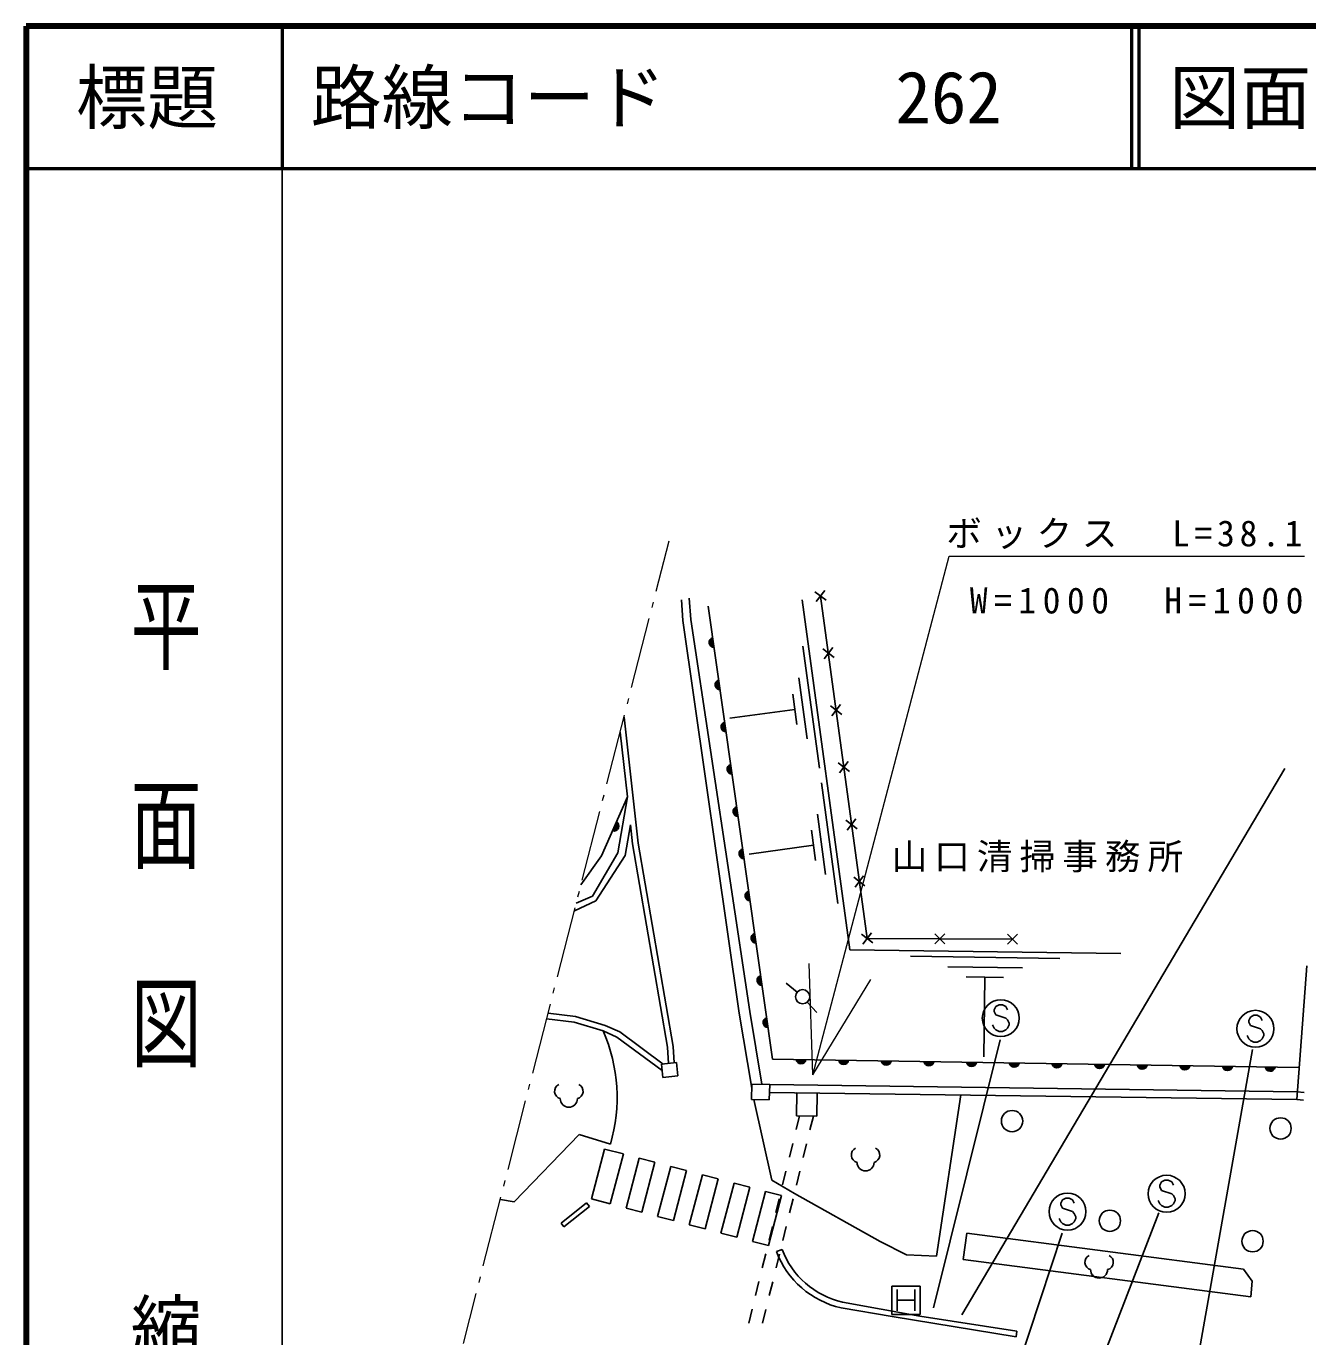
# Model space of a CAD drawing. Units: millimetres, scale not verified. Extents: x 40000 to 680000, y 20000 to 380000.
# Drawn here: x 40000 to 130144, y 287833 to 380000 of the extents above; entities that cross this region are included whole.
import ezdxf
from ezdxf.enums import TextEntityAlignment as Align

# ---------------------------------------------------------------- set-up
doc = ezdxf.new("R2010")
doc.units = ezdxf.units.MM
doc.header["$LTSCALE"] = 1000
for name, color, linetype, lineweight in [('M-BGD', 7, 'Continuous', 25), ('M-BMK-HTXT', 7, 'Continuous', 13), ('M-STR-HTXT', 7, 'Continuous', 13), ('M-STR-STRC', 7, 'Continuous', 25), ('M-STR-STRD', 7, 'Continuous', 25), ('M-TTL', 2, 'Continuous', 140), ('M-TTL-BAND', 7, 'Continuous', 25), ('M-TTL-LINE', 7, 'Continuous', 50)]:
    doc.layers.add(name, color=color, linetype=linetype, lineweight=lineweight)
doc.layers.add('M-TTL-TXT', color=7, linetype='Continuous')
doc.styles.add('@ＭＳ ゴシック', font='')
doc.styles.add('ＭＳ ゴシック', font='')
doc.styles.get('@ＭＳ ゴシック').set_extended_font_data('@MS Gothic')
doc.styles.get('ＭＳ ゴシック').set_extended_font_data('MS Gothic')

msp = doc.modelspace()

# ---------------------------------------------------------------- linework, layer by layer
at = {"layer": 'M-BGD'}
for p, q in [((95481, 340232), (96277, 339626)), ((95576, 339531), (96182, 340327)), ((86090, 339655), (86175, 338215)), ((86638, 339773), (86756, 338267)), ((87973, 339216), (92496, 307360)), ((97927, 315053), (94585, 339671)), ((99145, 315839), (95879, 339929)), ((86756, 338267), (90894, 310706)), ((86175, 338215), (90158, 310591)), ((94626, 336396), (95790, 327827)), ((96026, 336217), (96821, 335611)), ((96121, 335516), (96726, 336312)), ((94346, 334176), (94928, 329892)), ((93920, 333027), (94211, 330885)), ((94065, 331956), (89496, 331336)), ((96570, 332202), (97366, 331596)), ((96665, 331501), (97271, 332297)), ((82050, 331418), (83042, 322552)), ((81776, 330352), (82285, 325804)), ((97114, 328187), (97910, 327581)), ((97209, 327486), (97815, 328282)), ((95930, 326792), (97081, 318312)), ((80475, 321660), (82285, 325804)), ((81622, 321858), (82285, 325804)), ((95652, 324595), (96228, 320355)), ((82139, 321670), (82504, 323847)), ((82504, 323847), (82655, 322497)), ((97659, 324172), (98454, 323566)), ((97754, 323471), (98359, 324267)), ((95231, 323458), (95519, 321338)), ((79829, 318825), (81622, 321858)), ((80059, 318491), (82139, 321670)), ((82655, 322497), (85109, 308199)), ((83042, 322552), (85497, 308243)), ((95375, 322398), (90852, 321784)), ((79022, 319610), (80475, 321660)), ((98203, 320157), (98999, 319551)), ((98298, 319456), (98904, 320252)), ((78557, 317799), (80059, 318491)), ((78694, 318334), (79829, 318825)), ((98747, 316142), (99543, 315536)), ((98842, 315441), (99448, 316237)), ((103905, 315465), (104615, 316169)), ((104612, 315462), (103908, 316172)), ((109019, 315443), (109729, 316147)), ((109726, 315440), (109022, 316150)), ((109374, 315795), (99145, 315839)), ((116991, 314787), (97927, 315053)), ((102206, 314593), (112701, 314447)), ((104820, 313857), (110067, 313784)), ((129363, 304513), (130088, 313929)), ((94225, 312070), (93457, 312710)), ((106122, 313139), (108746, 313103)), ((107434, 313121), (107356, 307524)), ((90894, 310706), (91749, 305589)), ((94942, 311377), (95609, 310632)), ((78542, 309958), (76608, 310198)), ((78627, 310359), (76710, 310597)), ((80587, 309344), (78542, 309958)), ((80729, 309728), (78627, 310359)), ((81761, 309270), (80729, 309728)), ((90158, 310591), (91039, 305317)), ((81554, 308915), (80587, 309344)), ((84736, 306554), (81554, 308915)), ((84800, 307015), (81761, 309270)), ((85109, 308199), (85176, 307054)), ((85497, 308243), (85565, 307094)), ((84689, 307003), (85732, 307112)), ((84786, 306066), (84689, 307003)), ((85732, 307112), (85829, 306175)), ((92496, 307360), (129494, 306772)), ((85829, 306175), (84786, 306066)), ((91020, 304524), (91046, 305606)), ((91046, 305606), (92296, 305576)), ((92296, 305576), (92270, 304495)), ((92296, 305576), (129405, 305067)), ((92270, 304495), (91020, 304524)), ((91181, 304521), (92440, 298845)), ((92288, 305022), (129373, 304512)), ((94185, 303373), (94207, 304995)), ((94207, 304995), (95624, 304976)), ((95624, 304976), (95602, 303354)), ((104039, 293511), (105733, 304857)), ((129373, 304512), (129854, 304463)), ((129405, 305067), (129895, 305016)), ((94395, 303370), (94157, 302399)), ((95602, 303354), (94185, 303373)), ((95366, 303357), (95128, 302386)), ((74321, 297321), (78893, 302063)), ((78893, 302063), (81095, 301385)), ((93919, 301428), (93681, 300456)), ((94890, 301414), (94652, 300443)), ((80681, 301036), (79756, 297525)), ((82004, 300688), (80681, 301036)), ((82004, 300688), (81079, 297177)), ((83116, 300395), (82191, 296884)), ((84228, 300102), (83116, 300395)), ((84228, 300102), (83303, 296591)), ((85340, 299810), (84415, 296298)), ((86452, 299517), (85340, 299810)), ((86452, 299517), (85527, 296006)), ((87564, 299224), (86639, 295713)), ((88676, 298931), (87564, 299224)), ((88676, 298931), (87751, 295420)), ((89788, 298638), (88864, 295127)), ((90900, 298345), (89788, 298638)), ((92440, 298845), (94049, 297914)), ((93442, 299485), (93204, 298514)), ((94414, 299472), (94175, 298501)), ((90900, 298345), (89976, 294834)), ((92012, 298052), (91088, 294541)), ((93124, 297760), (92012, 298052)), ((92200, 294248), (93124, 297760)), ((94049, 297914), (100060, 294527)), ((73351, 297498), (74321, 297321)), ((79756, 297525), (81079, 297177)), ((82191, 296884), (83303, 296591)), ((92966, 297543), (92728, 296572)), ((93937, 297529), (93699, 296558)), ((84415, 296298), (85527, 296006)), ((86639, 295713), (87751, 295420)), ((88864, 295127), (89976, 294834)), ((92490, 295600), (92251, 294629)), ((93461, 295587), (93223, 294616)), ((106156, 295120), (105902, 293257)), ((125629, 292580), (106156, 295120)), ((91088, 294541), (92200, 294248)), ((100060, 294527), (101923, 293596)), ((92013, 293658), (91775, 292687)), ((92984, 293645), (92746, 292673)), ((101923, 293596), (104039, 293511)), ((105902, 293257), (126137, 290633)), ((126222, 291733), (125629, 292580)), ((91537, 291716), (91299, 290744)), ((92508, 291702), (92270, 290731)), ((126137, 290633), (126222, 291733)), ((91061, 289773), (90822, 288802)), ((92032, 289760), (91794, 288789))]:
    msp.add_line(p, q, dxfattribs=at)
for centre, radius in [((94609, 311750), 500), ((109346, 302998), 750), ((128227, 302483), 750), ((116221, 295990), 750), ((126257, 294556), 750)]:
    msp.add_circle(centre, radius, dxfattribs=at)
for centre, radius, start, end in [((88390, 336661), 354, 106.87992, 269.2851), ((88390, 336661), 283, 109.10396, 267.06106), ((88390, 336661), 212, 112.85029, 263.31474), ((88390, 336661), 142, 120.56202, 255.60301), ((88390, 336661), 100, 130.87968, 245.28535), ((88390, 336661), 100, 130.87968, 245.28535), ((88812, 333691), 354, 106.87992, 269.2851), ((88812, 333691), 283, 109.10396, 267.06106), ((88812, 333691), 212, 112.85029, 263.31474), ((88812, 333691), 142, 120.56202, 255.60301), ((88812, 333691), 100, 130.87968, 245.28535), ((88812, 333691), 100, 130.87968, 245.28535), ((89234, 330721), 354, 106.87992, 269.2851), ((89234, 330721), 283, 109.10396, 267.06106), ((89234, 330721), 212, 112.85029, 263.31474), ((89234, 330721), 142, 120.56202, 255.60301), ((89234, 330721), 100, 130.87968, 245.28535), ((89234, 330721), 100, 130.87968, 245.28535), ((89655, 327751), 354, 106.87992, 269.2851), ((89655, 327751), 283, 109.10396, 267.06106), ((89655, 327751), 212, 112.85029, 263.31474), ((89655, 327751), 142, 120.56202, 255.60301), ((89655, 327751), 100, 130.87968, 245.28535), ((89655, 327751), 100, 130.87968, 245.28535), ((90077, 324781), 354, 106.87992, 269.2851), ((90077, 324781), 283, 109.10396, 267.06106), ((90077, 324781), 212, 112.85029, 263.31474), ((90077, 324781), 142, 120.56202, 255.60301), ((90077, 324781), 100, 130.87968, 245.28535), ((90077, 324781), 100, 130.87968, 245.28535), ((81331, 323754), 354, 255.20543, 57.61061), ((81331, 323754), 283, 257.42947, 55.38657), ((81331, 323754), 212, 261.1758, 51.64024), ((81331, 323754), 142, 268.88753, 43.92851), ((81331, 323754), 100, 279.20519, 33.61085), ((81331, 323754), 100, 279.20519, 33.61085), ((90499, 321810), 354, 106.87992, 269.2851), ((90499, 321810), 283, 109.10396, 267.06106), ((90499, 321810), 212, 112.85029, 263.31474), ((90499, 321810), 142, 120.56202, 255.60301), ((90499, 321810), 100, 130.87968, 245.28535), ((90499, 321810), 100, 130.87968, 245.28535), ((90921, 318840), 354, 106.87992, 269.2851), ((90921, 318840), 283, 109.10396, 267.06106), ((90921, 318840), 212, 112.85029, 263.31474), ((90921, 318840), 142, 120.56202, 255.60301), ((90921, 318840), 100, 130.87968, 245.28535), ((90921, 318840), 100, 130.87968, 245.28535), ((91343, 315870), 354, 106.87992, 269.2851), ((91343, 315870), 283, 109.10396, 267.06106), ((91343, 315870), 212, 112.85029, 263.31474), ((91343, 315870), 142, 120.56202, 255.60301), ((91343, 315870), 100, 130.87968, 245.28535), ((91343, 315870), 100, 130.87968, 245.28535), ((91764, 312900), 354, 106.87992, 269.2851), ((91764, 312900), 283, 109.10396, 267.06106), ((91764, 312900), 212, 112.85029, 263.31474), ((91764, 312900), 142, 120.56202, 255.60301), ((91764, 312900), 100, 130.87968, 245.28535), ((91764, 312900), 100, 130.87968, 245.28535), ((92186, 309930), 354, 106.87992, 269.2851), ((92186, 309930), 283, 109.10396, 267.06106), ((92186, 309930), 212, 112.85029, 263.31474), ((92186, 309930), 142, 120.56202, 255.60301), ((92186, 309930), 100, 130.87968, 245.28535), ((92186, 309930), 100, 130.87968, 245.28535), ((69802, 304660), 11758, 343.8283, 23.47614), ((94498, 307382), 354, 187.88788, 350.29306), ((94498, 307382), 283, 190.11192, 348.06902), ((94498, 307382), 212, 193.85824, 344.32269), ((94498, 307382), 142, 201.56997, 336.61096), ((94498, 307382), 100, 211.88764, 326.2933), ((94498, 307382), 100, 211.88764, 326.2933), ((97498, 307335), 354, 187.88788, 350.29306), ((97498, 307335), 283, 190.11192, 348.06902), ((97498, 307335), 212, 193.85824, 344.32269), ((97498, 307335), 142, 201.56997, 336.61096), ((97498, 307335), 100, 211.88764, 326.2933), ((97498, 307335), 100, 211.88764, 326.2933), ((100497, 307287), 354, 187.88788, 350.29306), ((100497, 307287), 283, 190.11192, 348.06902), ((100497, 307287), 212, 193.85824, 344.32269), ((100497, 307287), 142, 201.56997, 336.61096), ((100497, 307287), 100, 211.88764, 326.2933), ((100497, 307287), 100, 211.88764, 326.2933), ((103497, 307239), 354, 187.88788, 350.29306), ((103497, 307239), 283, 190.11192, 348.06902), ((103497, 307239), 212, 193.85824, 344.32269), ((103497, 307239), 142, 201.56997, 336.61096), ((103497, 307239), 100, 211.88764, 326.2933), ((103497, 307239), 100, 211.88764, 326.2933), ((106497, 307192), 354, 187.88788, 350.29306), ((106497, 307192), 283, 190.11192, 348.06902), ((106497, 307192), 212, 193.85824, 344.32269), ((106497, 307192), 142, 201.56997, 336.61096), ((106497, 307192), 100, 211.88764, 326.2933), ((106497, 307192), 100, 211.88764, 326.2933), ((109496, 307144), 354, 187.88788, 350.29306), ((109496, 307144), 283, 190.11192, 348.06902), ((109496, 307144), 212, 193.85824, 344.32269), ((109496, 307144), 142, 201.56997, 336.61096), ((109496, 307144), 100, 211.88764, 326.2933), ((109496, 307144), 100, 211.88764, 326.2933), ((112496, 307096), 354, 187.88788, 350.29306), ((112496, 307096), 283, 190.11192, 348.06902), ((112496, 307096), 212, 193.85824, 344.32269), ((112496, 307096), 142, 201.56997, 336.61096), ((112496, 307096), 100, 211.88764, 326.2933), ((112496, 307096), 100, 211.88764, 326.2933), ((115495, 307049), 354, 187.88788, 350.29306), ((115495, 307049), 283, 190.11192, 348.06902), ((115495, 307049), 212, 193.85824, 344.32269), ((115495, 307049), 142, 201.56997, 336.61096), ((115495, 307049), 100, 211.88764, 326.2933), ((115495, 307049), 100, 211.88764, 326.2933), ((118495, 307001), 354, 187.88788, 350.29306), ((118495, 307001), 283, 190.11192, 348.06902), ((118495, 307001), 212, 193.85824, 344.32269), ((118495, 307001), 142, 201.56997, 336.61096), ((118495, 307001), 100, 211.88764, 326.2933), ((118495, 307001), 100, 211.88764, 326.2933), ((121495, 306954), 354, 187.88788, 350.29306), ((121495, 306954), 283, 190.11192, 348.06902), ((121495, 306954), 212, 193.85824, 344.32269), ((121495, 306954), 142, 201.56997, 336.61096), ((121495, 306954), 100, 211.88764, 326.2933), ((121495, 306954), 100, 211.88764, 326.2933), ((124494, 306906), 354, 187.88788, 350.29306), ((124494, 306906), 283, 190.11192, 348.06902), ((124494, 306906), 212, 193.85824, 344.32269), ((124494, 306906), 142, 201.56997, 336.61096), ((124494, 306906), 100, 211.88764, 326.2933), ((124494, 306906), 100, 211.88764, 326.2933), ((127494, 306858), 354, 187.88788, 350.29306), ((127494, 306858), 283, 190.11192, 348.06902), ((127494, 306858), 212, 193.85824, 344.32269), ((127494, 306858), 142, 201.56997, 336.61096), ((127494, 306858), 100, 211.88764, 326.2933), ((127494, 306858), 100, 211.88764, 326.2933), ((77702, 305099), 536, 116.08703, 255.33416), ((78631, 305099), 536, 284.66584, 63.91297), ((78167, 304580), 600, 180, 0), ((98576, 300615), 536, 116.08703, 255.33416), ((99505, 300615), 536, 284.66584, 63.91297), ((99040, 300097), 600, 180, 0), ((114999, 293076), 536, 116.08703, 255.33416), ((115928, 293076), 536, 284.66584, 63.91297), ((115463, 292558), 600, 180, 0)]:
    msp.add_arc(centre, radius, start, end, dxfattribs=at)
at = {"layer": 'M-BMK-HTXT'}
for p, q in [((84321, 340278), (85225, 343804)), ((84023, 339116), (84123, 339503)), ((82583, 333498), (83825, 338341)), ((82285, 332335), (82384, 332723)), ((80844, 326717), (82086, 331560)), ((80546, 325555), (80645, 325942)), ((79105, 319936), (80347, 324780)), ((78807, 318774), (78907, 319161)), ((77366, 313156), (78608, 317999)), ((77068, 311993), (77168, 312381)), ((75628, 306375), (76870, 311218)), ((75330, 305213), (75429, 305600)), ((73889, 299594), (75131, 304438)), ((73591, 298432), (73690, 298819)), ((72150, 292814), (73392, 297657)), ((71852, 291651), (71952, 292039)), ((70750, 287351), (71654, 290876))]:
    msp.add_line(p, q, dxfattribs=at)
at = {"layer": 'M-STR-HTXT'}
for p, q in [((95332, 306265), (104909, 342732)), ((104909, 342732), (129909, 342732)), ((95332, 306265), (95061, 314091)), ((95332, 306265), (99413, 312948))]:
    msp.add_line(p, q, dxfattribs=at)
at = {"layer": 'M-STR-STRC'}
for p, q in [((105815, 289382), (128532, 327791)), ((108196, 311069), (108078, 310832)), ((108078, 310832), (108078, 310714)), ((108078, 310714), (108196, 310478)), ((108433, 311187), (108196, 311069)), ((108669, 311187), (108433, 311187)), ((108905, 311069), (108669, 311187)), ((109024, 310832), (108905, 311069)), ((108078, 309532), (107960, 309769)), ((108196, 310478), (108905, 310241)), ((108905, 310241), (109024, 310123)), ((109024, 310123), (109142, 309887)), ((109142, 309769), (109024, 309532)), ((109142, 309887), (109142, 309769)), ((126106, 310321), (125988, 310085)), ((125988, 310085), (125988, 309967)), ((125988, 309967), (126106, 309731)), ((126342, 310440), (126106, 310321)), ((126106, 309731), (126815, 309494)), ((126578, 310440), (126342, 310440)), ((126815, 310321), (126578, 310440)), ((126933, 310085), (126815, 310321)), ((108196, 309414), (108078, 309532)), ((108433, 309296), (108196, 309414)), ((108669, 309296), (108433, 309296)), ((108905, 309414), (108669, 309296)), ((109024, 309532), (108905, 309414)), ((125988, 308785), (125869, 309021)), ((126106, 308667), (125988, 308785)), ((126815, 309494), (126933, 309376)), ((126933, 308785), (126815, 308667)), ((126933, 309376), (127051, 309140)), ((127051, 309021), (126933, 308785)), ((127051, 309140), (127051, 309021)), ((108505, 308711), (103823, 289880)), ((126248, 308040), (121137, 278996)), ((126342, 308549), (126106, 308667)), ((126578, 308549), (126342, 308549)), ((126815, 308667), (126578, 308549)), ((119862, 298722), (119744, 298486)), ((120098, 298840), (119862, 298722)), ((120335, 298840), (120098, 298840)), ((120571, 298722), (120335, 298840)), ((120689, 298486), (120571, 298722)), ((119744, 298486), (119744, 298368)), ((119744, 298368), (119862, 298131)), ((119862, 298131), (120571, 297895)), ((120571, 297895), (120689, 297777)), ((120689, 297777), (120807, 297540)), ((112887, 297460), (112769, 297224)), ((112769, 297224), (112769, 297106)), ((112769, 297106), (112887, 296869)), ((113124, 297578), (112887, 297460)), ((112887, 296869), (113597, 296633)), ((113360, 297578), (113124, 297578)), ((113597, 297460), (113360, 297578)), ((113715, 297224), (113597, 297460)), ((119744, 297186), (119626, 297422)), ((119862, 297068), (119744, 297186)), ((120098, 296949), (119862, 297068)), ((120335, 296949), (120098, 296949)), ((120571, 297068), (120335, 296949)), ((120689, 297186), (120571, 297068)), ((120807, 297422), (120689, 297186)), ((120807, 297540), (120807, 297422)), ((112769, 295924), (112651, 296160)), ((112887, 295806), (112769, 295924)), ((113302, 280051), (119672, 296549)), ((113597, 296633), (113715, 296515)), ((113715, 295924), (113597, 295806)), ((113715, 296515), (113833, 296278)), ((113833, 296160), (113715, 295924)), ((113833, 296278), (113833, 296160)), ((112870, 295128), (108114, 280693)), ((113124, 295687), (112887, 295806)), ((113360, 295687), (113124, 295687)), ((113597, 295806), (113360, 295687)), ((100886, 289399), (100886, 291399)), ((100886, 291399), (102886, 291399)), ((102886, 291399), (102886, 289399)), ((101261, 291149), (101261, 289649)), ((101261, 290399), (102511, 290399)), ((102511, 291149), (102511, 289649)), ((102886, 289399), (100886, 289399))]:
    msp.add_line(p, q, dxfattribs=at)
for centre in [(108551, 310241), (126460, 309494), (120216, 297895), (113242, 296633)]:
    msp.add_circle(centre, 1300, dxfattribs=at)
at = {"layer": 'M-STR-STRD'}
for p, q in [((79408, 297255), (77617, 295828)), ((77824, 295568), (79615, 296994)), ((79615, 296994), (79408, 297255)), ((77617, 295828), (77824, 295568)), ((93163, 293978), (92765, 293827)), ((100920, 289262), (97322, 289861)), ((97416, 290275), (102848, 289291)), ((109638, 287835), (100920, 289262)), ((102848, 289291), (109668, 288229)), ((109668, 288229), (109638, 287835))]:
    msp.add_line(p, q, dxfattribs=at)
for radius in [6396, 5971]:
    msp.add_arc((98745, 296097), radius, 200.78456, 257.13986, dxfattribs=at)
at = {"layer": 'M-TTL'}
for p, q in [((40000, 380000), (40000, 20000)), ((680000, 380000), (40000, 380000))]:
    msp.add_line(p, q, dxfattribs=at)
at = {"layer": 'M-TTL-BAND'}
msp.add_line((58000, 370000), (58000, 20000), dxfattribs=at)
at = {"layer": 'M-TTL-LINE'}
for p, q in [((58000, 380000), (58000, 370000)), ((117750, 380000), (117750, 370000)), ((118250, 380000), (118250, 370000)), ((40000, 370000), (680000, 370000))]:
    msp.add_line(p, q, dxfattribs=at)

# ---------------------------------------------------------------- texts
at = {"layer": 'M-BGD', "insert": (111373, 320493), "char_height": 1833, "attachment_point": 8, "style": 'ＭＳ ゴシック'}
msp.add_mtext('\\T1.2;山口清掃事務所', dxfattribs=at)
at = {"layer": 'M-STR-HTXT', "char_height": 1833, "attachment_point": 8, "style": 'ＭＳ ゴシック'}
for s, insert in [('\\T1.27;ボックス\u3000L=38.1', (117409, 343232)), ('\\T1.37;W=1000\u3000H=1000', (118336, 338672))]:
    msp.add_mtext(s, dxfattribs=dict(at, insert=insert))
at = {"layer": 'M-TTL-BAND', "style": '@ＭＳ ゴシック', "width": 1.4}
msp.add_text('平  面  図', height=3666, rotation=270, dxfattribs=at).set_placement((49777, 306475), align=Align.MIDDLE_RIGHT)
at = {"layer": 'M-TTL-BAND', "style": '@ＭＳ ゴシック'}
msp.add_text('縮尺千分の一', height=3666, rotation=270, dxfattribs=at).set_placement((49777, 261030), align=Align.MIDDLE_RIGHT)
at = {"layer": 'M-TTL-TXT', "style": 'ＭＳ ゴシック'}
msp.add_text('標題', height=3666, dxfattribs=at).set_placement((48500, 375000), align=Align.MIDDLE_CENTER)
for s, p in [('路線コード', (60000, 375000)), ('図面コード', (120380, 375000)), ('262', (101142, 375000))]:
    msp.add_text(s, height=3666, dxfattribs=at).set_placement(p, align=Align.MIDDLE_LEFT)

doc.saveas('drawing.dxf')
